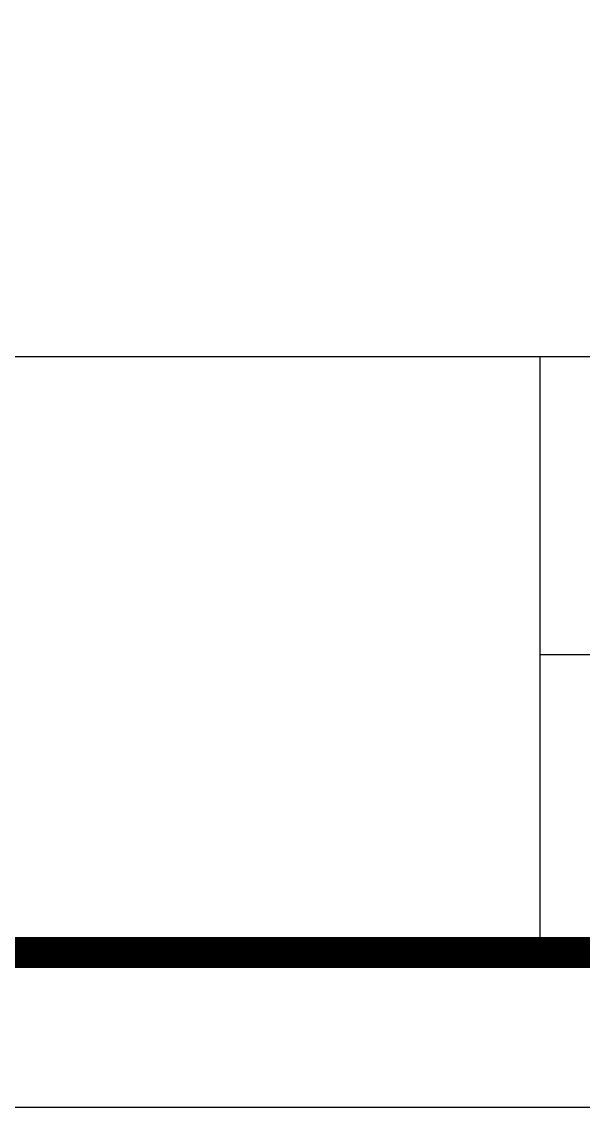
# Model space of a CAD drawing. Header units: millimetres. Extents: x 0 to 1097966, y -63096 to 223085.
# Drawn here: x 338058.69 to 338083.18, y -62268.34 to -62221.02 of the extents above; entities that cross this region are included whole.
import ezdxf

# ---------------------------------------------------------------- set-up
doc = ezdxf.new("R2010")
doc.units = ezdxf.units.MM
doc.layers.add('DZ-文字说明', color=1, linetype='Continuous')

msp = doc.modelspace()

# ---------------------------------------------------------------- linework, layer by layer
msp.add_lwpolyline([(337985.218, -62268.342), (338552.218, -62268.342), (338552.218, -61867.392), (337985.218, -61867.392)], close=True)
at = {"const_width": 1.35}
msp.add_lwpolyline([(337991.968, -62261.592), (338545.468, -62261.592), (338545.468, -61874.142), (337991.968, -61874.142)], close=True, dxfattribs=at)
at = {"layer": 'DZ-文字说明', "color": 7}
for p, q in [((338081.299, -62261.592), (338081.299, -62235.614)), ((338081.299, -62248.603), (338545.468, -62248.603))]:
    msp.add_line(p, q, dxfattribs=at)
msp.add_lwpolyline([(337991.968, -62235.614), (338545.468, -62235.614), (338545.468, -62261.592), (337991.968, -62261.592)], close=True, dxfattribs=at)

doc.saveas('drawing.dxf')
